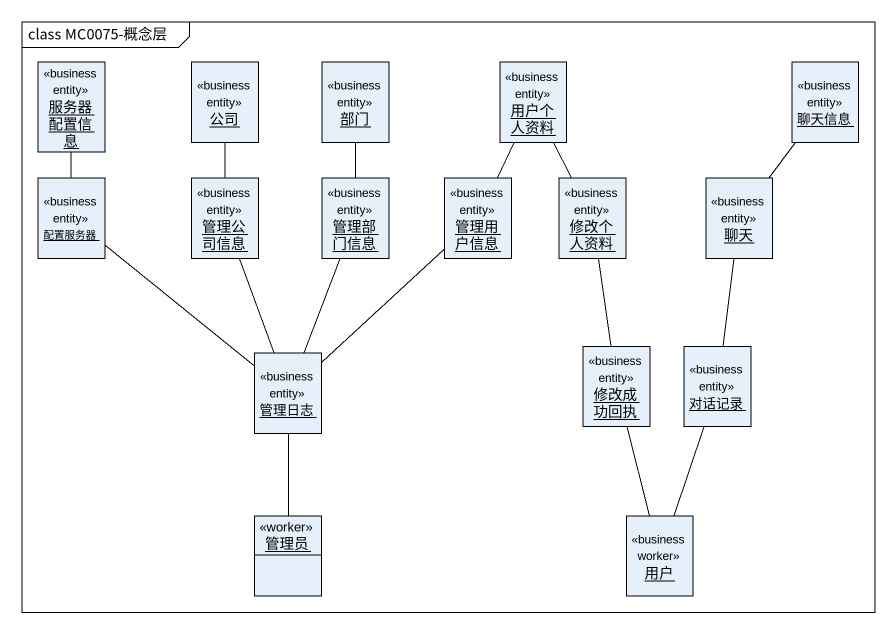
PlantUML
@startuml
mainframe class MC0075-概念层
hide circle
hide empty members
object 服务器配置信息 <<business entity>>
object 公司 <<business entity>>
object 部门 <<business entity>>
object 用户个人资料 <<business entity>>
object 聊天信息 <<business entity>>
object 配置服务器 <<business entity>>
object 管理公司信息 <<business entity>>
object 管理部门信息 <<business entity>>
object 管理用户信息 <<business entity>>
object 修改个人资料 <<business entity>>
object 聊天 <<business entity>>
object 管理日志 <<business entity>>
object 修改成功回执 <<business entity>>
object 对话记录 <<business entity>>
object 管理员 <<worker>>
object 用户 <<business worker>>
公司 -- 管理公司信息
部门 -- 管理部门信息
用户个人资料 -- 管理用户信息
配置服务器 -up- 服务器配置信息
配置服务器 -- 管理日志
管理公司信息 -- 管理日志
管理部门信息 -- 管理日志
管理用户信息 -- 管理日志
修改个人资料 -up- 用户个人资料
修改个人资料 -- 修改成功回执
聊天 -up- 聊天信息
聊天 -- 对话记录
管理日志 -- 管理员
修改成功回执 -- 用户
对话记录 -- 用户
@enduml
